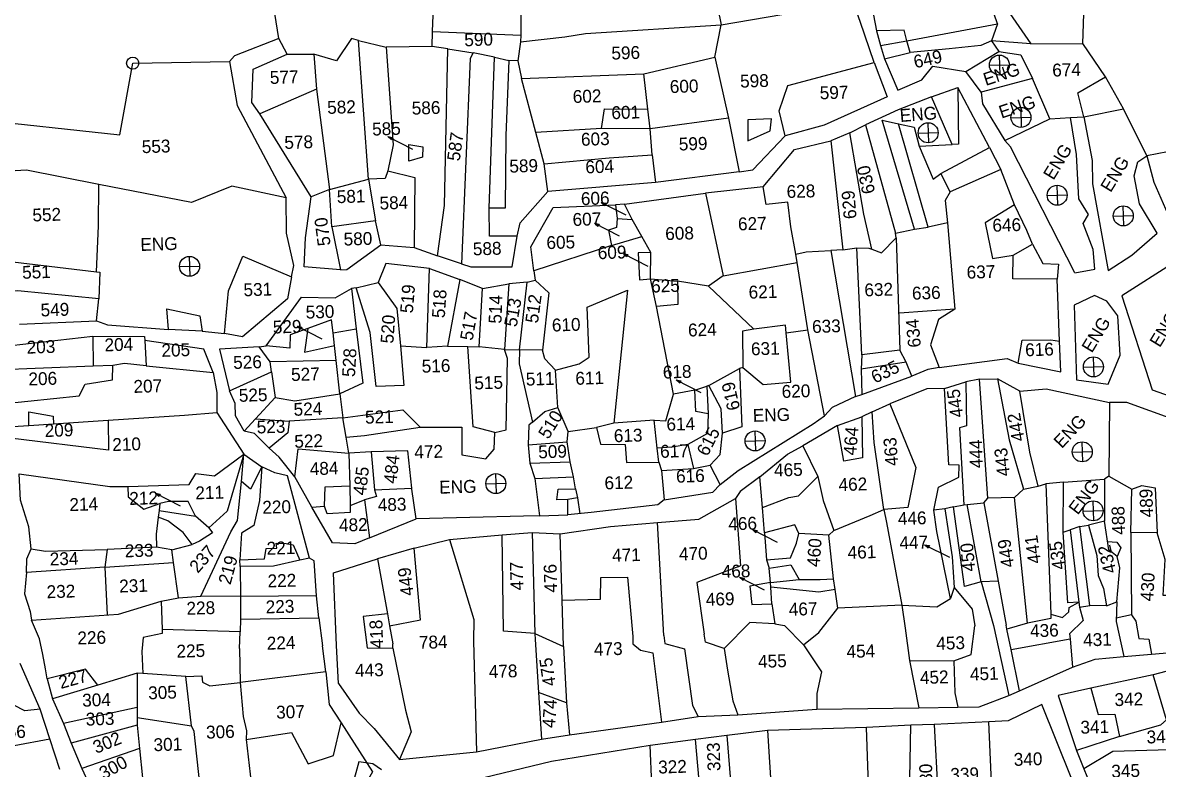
# Model space of a CAD drawing. Header units: metres. Extents: x 277515 to 230369286191, y 2056844 to 115415464409.
# Drawn here: x 278989 to 279772, y 2059133 to 2059648 of the extents above; entities that cross this region are included whole.
import ezdxf
from ezdxf.enums import TextEntityAlignment as Align

# ---------------------------------------------------------------- set-up
doc = ezdxf.new("R2010")
doc.units = ezdxf.units.M
doc.header["$MEASUREMENT"] = 0
for name, color, linetype in [('OFF', 1, 'Continuous'), ('OTHERS', 1, 'Continuous'), ('POLY_PARCEL', 6, 'Continuous'), ('POLY_ROAD', 30, 'Continuous'), ('SYM_ARROW', 1, 'Continuous'), ('SYM_STONE', 1, 'Continuous'), ('TEXT_MAPIN', 7, 'Continuous'), ('TEXT_PARCEL', 7, 'Continuous')]:
    doc.layers.add(name, color=color, linetype=linetype)
doc.styles.add('TEXT_MAP', font='', dxfattribs={"height": 1.8})
doc.styles.get('TEXT_MAP').set_extended_font_data('Kruti Dev 050')

# ---------------------------------------------------------------- blocks, each defined once
blk = doc.blocks.new('ee')
at = {"layer": 'POLY_PARCEL'}
blk.add_lwpolyline([(460.28, 673.45), (458.91, 674.64), (456.61, 675.15), (455.08, 671.2), (454.57, 669.67), (442.34, 648.02), (445.52, 645.47)], dxfattribs=at)
blk = doc.blocks.new('STONE')
blk.add_circle((0, 0), 0.851)
blk = doc.blocks.new('ARROWASPECT')
h = blk.add_hatch(color=256)
h.paths.add_polyline_path([(2.85, -2.85), (3.72, -1.98), (0, 0)])
h.paths.add_polyline_path([(0, 0), (1.98, -3.72), (2.85, -2.85)])
for points in [[(0, 0), (17.15, -17.15)], [(0, 0), (1.98, -3.72)], [(0, 0), (3.72, -1.98)], [(3.72, -1.98), (1.98, -3.72)]]:
    blk.add_lwpolyline(points)
blk = doc.blocks.new('DETAIL')
for points in [[(-1.4, 0), (1.4, 0)], [(0, 1.4), (0, -1.4)]]:
    blk.add_lwpolyline(points)
blk.add_circle((0, 0), 1.4)
blk = doc.blocks.new('KSUB')
at = {"layer": 'OFF'}
for points in [[(279466.14, 2059624.21), (279470.62, 2059646.57)], [(279684.1, 2059633.39), (279656.93, 2059635.52), (279661.93, 2059628.14)], [(279200.65, 2059533), (279188.1, 2059527.86)], [(279631.63, 2059450.41), (279593.61, 2059447.65)], [(279214.04, 2059351.29), (279214.73, 2059328.69)], [(279340.46, 2059296.7), (279359.55, 2059295.7)], [(279045.84, 2059272.65), (279047.49, 2059239.85)]]:
    blk.add_lwpolyline(points, dxfattribs=at)
at = {"layer": 'POLY_PARCEL'}
for points in [[(279459.87, 2059699.41), (279470.62, 2059646.57)], [(279719.82, 2059633.52), (279721.19, 2059675), (279703.12, 2059696.46)], [(279659.91, 2059683.78), (279669.47, 2059654.16), (279684.1, 2059633.39), (279719.82, 2059633.52)], [(279165.7, 2059637.09), (279161.49, 2059664.51)], [(279271.58, 2059641.92), (279272.26, 2059658.6)], [(279470.62, 2059646.57), (279523.17, 2059655.32), (279561.46, 2059662.84)], [(279660.95, 2059647.15), (279656.77, 2059659.77)], [(279332.61, 2059656.82), (279332.44, 2059639.37)], [(279271.5, 2059631.6), (279271.58, 2059641.92)], [(279271.58, 2059641.92), (279332.44, 2059639.37)], [(279332.39, 2059634.8), (279362.87, 2059638.11), (279377.09, 2059640.53), (279470.62, 2059646.57)], [(279598.67, 2059635.51), (279596.75, 2059642.81), (279577.68, 2059642.32)], [(279598.67, 2059635.51), (279660.95, 2059647.15)], [(279660.95, 2059647.15), (279656.93, 2059635.52), (279649.49, 2059632.12), (279627.72, 2059629.87), (279600.79, 2059627.45)], [(279220.55, 2059635.59), (279215.74, 2059637.03), (279205.49, 2059621.64), (279189.86, 2059626.32)], [(279220.55, 2059635.59), (279239.75, 2059631.02)], [(279227.44, 2059540.17), (279220.55, 2059635.59)], [(279332.39, 2059634.8), (279330.56, 2059621.59)], [(279332.44, 2059639.37), (279332.39, 2059634.8)], [(279580.51, 2059632.12), (279598.67, 2059635.51)], [(279600.79, 2059627.45), (279598.67, 2059635.51)], [(279735.53, 2059610.55), (279719.82, 2059633.52)], [(279171.59, 2059626.16), (279189.86, 2059626.32)], [(279189.86, 2059626.32), (279191.79, 2059602.17)], [(279271.5, 2059631.6), (279239.75, 2059631.02)], [(279239.75, 2059631.02), (279244.59, 2059563.71), (279240.77, 2059545.74)], [(279282.27, 2059629.94), (279271.5, 2059631.6)], [(279275.12, 2059487.27), (279280.02, 2059521.94), (279282.27, 2059629.94)], [(279282.27, 2059629.94), (279299.78, 2059627.14)], [(279299.78, 2059627.14), (279297.56, 2059623.23)], [(279314.47, 2059624.18), (279299.78, 2059627.14)], [(279583.06, 2059622.94), (279600.79, 2059627.45)], [(279639.31, 2059614.35), (279661.93, 2059628.14), (279677.09, 2059625.82), (279685.13, 2059609.4)], [(278954.23, 2059581.73), (279056.23, 2059570.57), (279065.04, 2059620.04), (279131.72, 2059621.29)], [(279297.56, 2059623.23), (279291.57, 2059481.82)], [(279310.64, 2059520.11), (279314.47, 2059624.18)], [(279314.47, 2059624.18), (279324.2, 2059621.82)], [(279324.2, 2059621.82), (279322.12, 2059570.21)], [(279330.56, 2059621.59), (279324.2, 2059621.82)], [(279330.56, 2059621.59), (279332.92, 2059609.49)], [(279417.25, 2059612.79), (279466.14, 2059624.21), (279475.77, 2059582.05)], [(279514.8, 2059569.85), (279510.69, 2059587.18), (279516.46, 2059604.74), (279575.94, 2059620.45)], [(279332.92, 2059609.49), (279417.25, 2059612.79)], [(279420.03, 2059588.44), (279417.25, 2059612.79)], [(279720.49, 2059583.1), (279716.41, 2059599.65), (279735.53, 2059610.55)], [(279747.87, 2059588.64), (279735.53, 2059610.55)], [(279191.79, 2059602.17), (279152.6, 2059585.1)], [(279191.79, 2059602.17), (279200.65, 2059533)], [(279342.78, 2059572.25), (279332.92, 2059609.49)], [(279615.66, 2059596.87), (279633.72, 2059603.38)], [(279633.72, 2059603.38), (279634.13, 2059564.11), (279629.77, 2059563.97)], [(279685.13, 2059609.4), (279649.68, 2059599.98)], [(279697.1, 2059581.59), (279685.13, 2059609.4)], [(279629.77, 2059563.97), (279615.66, 2059596.87)], [(279388.23, 2059575), (279390.2, 2059588.55), (279420.03, 2059588.44)], [(279421.59, 2059574.83), (279420.03, 2059588.44)], [(279720.49, 2059583.1), (279747.87, 2059588.64)], [(279763.95, 2059556.19), (279747.87, 2059588.64)], [(279475.77, 2059582.05), (279421.59, 2059574.83)], [(279475.77, 2059582.05), (279483, 2059545.07)], [(279504.31, 2059573.42), (279505.25, 2059581.78), (279488.99, 2059580.88), (279489.03, 2059566.6), (279504.31, 2059573.42)], [(279603.76, 2059505.64), (279581.6, 2059580.75), (279592.88, 2059578.25)], [(279666.19, 2059566.76), (279697.1, 2059581.59)], [(279697.1, 2059581.59), (279711.4, 2059582.52)], [(279388.23, 2059575), (279342.78, 2059572.25)], [(279348.63, 2059550.63), (279342.78, 2059572.25)], [(279421.59, 2059574.83), (279388.23, 2059575)], [(279423.1, 2059556.88), (279421.59, 2059574.83)], [(279574.46, 2059491.86), (279568.87, 2059515.95), (279559.21, 2059572)], [(279570.18, 2059577.62), (279590.74, 2059502.86)], [(279613.24, 2059507.12), (279592.88, 2059578.25)], [(279592.88, 2059578.25), (279603.59, 2059575.87), (279607.17, 2059562.88)], [(279255.3, 2059564.04), (279264.88, 2059562.35), (279264.7, 2059555.2), (279255.25, 2059552.53), (279255.3, 2059564.04)], [(279322.12, 2059570.21), (279321.77, 2059520.04), (279310.64, 2059520.11)], [(279546.27, 2059566.45), (279554.53, 2059491.3)], [(279607.17, 2059562.88), (279629.77, 2059563.97)], [(279348.63, 2059550.63), (279393.38, 2059554.78), (279423.1, 2059556.88)], [(279423.1, 2059556.88), (279425.27, 2059537.89)], [(279607.17, 2059562.88), (279616.6, 2059540.16), (279622.04, 2059543.9)], [(279622.04, 2059543.9), (279655.64, 2059561.99)], [(279882.37, 2059468.21), (279866.7, 2059496.78), (279851.63, 2059509.02), (279828.86, 2059526.58), (279785.26, 2059560.42), (279763.95, 2059556.19)], [(279351.2, 2059531.66), (279348.63, 2059550.63)], [(279041.79, 2059536.39), (278991.85, 2059546.37), (278964.1, 2059544.73)], [(279200.65, 2059533), (279227.44, 2059540.17)], [(279240.77, 2059545.74), (279238.94, 2059540.52), (279227.44, 2059540.17)], [(279227.44, 2059540.17), (279232.29, 2059511.35)], [(279240.77, 2059545.74), (279259.57, 2059541.15), (279259.06, 2059493.12)], [(279628.38, 2059531.39), (279622.04, 2059543.9)], [(279663.25, 2059546.74), (279628.38, 2059531.39)], [(279040.08, 2059476.21), (279041.36, 2059508.05), (279041.79, 2059536.39)], [(279170.87, 2059527.24), (279133.3, 2059535.21), (279105.45, 2059524.04), (279041.79, 2059536.39)], [(279202.24, 2059507.26), (279200.65, 2059533)], [(279522.06, 2059488.33), (279518.7, 2059507.27), (279516.59, 2059524.27), (279501.55, 2059522.62), (279499.59, 2059534.86)], [(279459.82, 2059530.48), (279472.08, 2059473.58)], [(279628.38, 2059531.39), (279624.99, 2059525.34), (279626.66, 2059509.91)], [(279330.08, 2059500.79), (279311.04, 2059500.9), (279310.64, 2059520.11)], [(279397.83, 2059522.4), (279398.89, 2059513.04)], [(279409.15, 2059512.26), (279404.06, 2059522.82)], [(279672.74, 2059522.43), (279652.47, 2059509.91), (279657.59, 2059485.46), (279671.96, 2059487.68)], [(279232.29, 2059511.35), (279202.24, 2059507.26)], [(279235.98, 2059494.8), (279232.29, 2059511.35)], [(279398.89, 2059513.04), (279398.49, 2059506.85), (279393.03, 2059504.84), (279395, 2059494.36)], [(279398.89, 2059513.04), (279409.15, 2059512.26)], [(279415.86, 2059500.56), (279409.15, 2059512.26)], [(279626.66, 2059509.91), (279613.24, 2059507.12)], [(279626.66, 2059509.91), (279631.63, 2059450.41), (279620.33, 2059443.32), (279614.8, 2059426.04), (279620.94, 2059410.4)], [(279202.24, 2059507.26), (279208.31, 2059477.68)], [(279395, 2059494.36), (279415.86, 2059500.56)], [(279422.15, 2059489.64), (279415.86, 2059500.56)], [(279590.74, 2059502.86), (279603.76, 2059505.64)], [(279591.21, 2059499.57), (279590.74, 2059502.86)], [(279603.76, 2059505.64), (279613.24, 2059507.12)], [(279395, 2059494.36), (279341.53, 2059476.86)], [(279554.53, 2059491.3), (279564.02, 2059492.79)], [(279567.47, 2059419.08), (279564.02, 2059492.79)], [(279564.02, 2059492.79), (279572.36, 2059492.64), (279574.46, 2059491.86)], [(279574.46, 2059491.86), (279581.2, 2059489.34), (279591.21, 2059499.57)], [(279591.21, 2059499.57), (279593.7, 2059422.29)], [(279671.96, 2059487.68), (279685.23, 2059495.23)], [(278961.03, 2059485.75), (279040.08, 2059476.21)], [(279128.35, 2059433.79), (279131.02, 2059463.23), (279141.02, 2059486.95), (279174.41, 2059472.9)], [(279422.15, 2059489.64), (279413.42, 2059489.37), (279414.39, 2059470.75), (279421.91, 2059471.38)], [(279421.91, 2059471.38), (279422.15, 2059489.64)], [(279522.06, 2059488.33), (279529.15, 2059490.13), (279546.2, 2059491.05)], [(279522.96, 2059482.68), (279522.06, 2059488.33)], [(279554.53, 2059491.3), (279546.2, 2059491.05)], [(279546.2, 2059491.05), (279563.18, 2059390.38)], [(279702.25, 2059471.15), (279671.66, 2059471.4), (279671.96, 2059487.68)], [(279267.69, 2059424.2), (279269.6, 2059478.62)], [(279472.08, 2059473.58), (279522.96, 2059482.68)], [(279530.41, 2059436.2), (279522.96, 2059482.68)], [(279040.08, 2059476.21), (279042.34, 2059475.93), (279041.71, 2059457.66)], [(279290.49, 2059470.93), (279281.96, 2059425.03)], [(279331.68, 2059422.59), (279337, 2059469.18)], [(279342.52, 2059470.54), (279351.92, 2059461.7), (279347.57, 2059422.28)], [(279421.91, 2059471.38), (279440.61, 2059469.7)], [(279426.07, 2059452.46), (279421.91, 2059471.38)], [(279440.61, 2059469.7), (279440.72, 2059453.7), (279426.07, 2059452.46)], [(279461.77, 2059466.39), (279440.61, 2059469.7)], [(279472.08, 2059473.58), (279461.77, 2059466.39)], [(279041.71, 2059457.66), (278985.95, 2059463.1), (278966.86, 2059462.27)], [(279218.95, 2059465.14), (279215.78, 2059464.65)], [(279215.78, 2059464.65), (279219.16, 2059436.95)], [(279249.55, 2059425.21), (279251.98, 2059397.9), (279232.94, 2059397.32), (279228.62, 2059434.49), (279218.95, 2059465.14)], [(279234.32, 2059468.79), (279247.18, 2059450.93), (279249.55, 2059425.21)], [(279303.82, 2059424.51), (279306.16, 2059464.66)], [(279324.33, 2059468), (279321.35, 2059422.67)], [(279356.51, 2059408.47), (279372.65, 2059412.93), (279379.66, 2059417.51), (279378.21, 2059451.99), (279406.05, 2059463.55), (279396.54, 2059371.99)], [(279461.77, 2059466.39), (279493.18, 2059436.84)], [(279040.19, 2059442.54), (279041.71, 2059457.66)], [(279089.74, 2059436.57), (279088.51, 2059450.82), (279111.3, 2059445.96), (279112.82, 2059435.3)], [(279437.77, 2059391.89), (279426.07, 2059452.46)], [(279203.22, 2059434.11), (279202.14, 2059443.2), (279185.63, 2059437.21)], [(279515.41, 2059434.29), (279514.94, 2059439.49), (279493.18, 2059436.84)], [(279037.47, 2059431.8), (279037.72, 2059411.17)], [(279185.63, 2059437.21), (279173.47, 2059432.8), (279173.36, 2059423.67), (279157.03, 2059425.16)], [(279185.63, 2059437.21), (279183.37, 2059420.8), (279204.13, 2059425.49)], [(279203.22, 2059434.11), (279219.16, 2059436.95)], [(279204.13, 2059425.49), (279203.22, 2059434.11)], [(279219.16, 2059436.95), (279223.74, 2059399.42), (279207.68, 2059392.18)], [(279493.18, 2059436.84), (279485.28, 2059435.41), (279485.65, 2059410.42)], [(279485.65, 2059410.42), (279499.51, 2059398.54), (279518.52, 2059400.31), (279515.41, 2059434.29)], [(279515.41, 2059434.29), (279530.41, 2059436.2)], [(279541.75, 2059377.03), (279530.41, 2059436.2)], [(279073.36, 2059428.85), (279074.23, 2059411.5)], [(279152.28, 2059424.61), (279157.03, 2059425.16)], [(279159.75, 2059414.13), (279152.28, 2059424.61)], [(279205.23, 2059415.23), (279204.13, 2059425.49)], [(279249.55, 2059425.21), (279267.69, 2059424.2)], [(279281.96, 2059425.03), (279267.69, 2059424.2)], [(279281.96, 2059425.03), (279296.1, 2059424.7)], [(279296.1, 2059424.7), (279303.82, 2059424.51)], [(279314.54, 2059365.52), (279299.73, 2059369.43), (279296.1, 2059424.7)], [(279321.35, 2059422.67), (279303.82, 2059424.51)], [(279314.54, 2059365.52), (279322.42, 2059367.34), (279323.3, 2059416.58), (279321.35, 2059422.67)], [(279321.35, 2059422.67), (279331.68, 2059422.59)], [(279331.68, 2059422.59), (279331.36, 2059412.85), (279340.53, 2059372.66)], [(279347.57, 2059422.28), (279331.68, 2059422.59)], [(279356.51, 2059408.47), (279349.12, 2059416.18), (279347.57, 2059422.28)], [(279593.7, 2059422.29), (279567.47, 2059419.08)], [(279598.2, 2059414.07), (279593.7, 2059422.29)], [(279675.26, 2059413.26), (279677.95, 2059429.21), (279697.8, 2059429.42), (279703.82, 2059428.42)], [(279205.23, 2059415.23), (279159.75, 2059414.13)], [(279207.68, 2059392.18), (279205.23, 2059415.23)], [(279567.47, 2059419.08), (279566.98, 2059409.15)], [(279037.72, 2059411.17), (278969.17, 2059408.41)], [(278975.04, 2059385.18), (279028.08, 2059390.77), (279032.21, 2059398.83), (279051.18, 2059401.8), (279051.27, 2059411.72)], [(279051.27, 2059411.72), (279037.72, 2059411.17)], [(279074.23, 2059411.5), (279059.49, 2059413.03), (279051.27, 2059411.72)], [(279074.23, 2059411.5), (279120.43, 2059406.96)], [(279131.77, 2059394.22), (279160.75, 2059407.41)], [(279160.75, 2059407.41), (279159.75, 2059414.13)], [(279160.75, 2059407.41), (279163.28, 2059389.63)], [(279358.09, 2059382.72), (279356.51, 2059408.47)], [(279462.21, 2059397.8), (279483.29, 2059409.55)], [(279483.29, 2059409.55), (279484.91, 2059369.52), (279471.55, 2059365.15)], [(279485.65, 2059410.42), (279483.29, 2059409.55)], [(279598.2, 2059414.07), (279566.98, 2059409.15)], [(279566.98, 2059409.15), (279567.51, 2059391.7)], [(279602.07, 2059404.27), (279598.2, 2059414.07)], [(279639.17, 2059400.32), (279639.69, 2059370.18), (279634.97, 2059368.84), (279637.79, 2059315.75)], [(279654.33, 2059320.23), (279648.64, 2059402.19)], [(279661.09, 2059402.57), (279669.13, 2059360.36), (279678.9, 2059326.53)], [(279163.28, 2059389.63), (279176.85, 2059387.27), (279207.68, 2059392.18)], [(279207.68, 2059392.18), (279209.77, 2059375.58)], [(279424.41, 2059374.02), (279432.37, 2059373.47), (279437.77, 2059391.89)], [(279452.37, 2059394.72), (279437.77, 2059391.89)], [(279452.37, 2059394.72), (279460.63, 2059397.35)], [(279461.61, 2059378.33), (279453.22, 2059380.06), (279452.37, 2059394.72)], [(279462.21, 2059397.8), (279460.63, 2059397.35)], [(279460.63, 2059397.35), (279461.61, 2059378.33)], [(279471.55, 2059365.15), (279470.64, 2059381.78), (279462.21, 2059397.8)], [(279617.25, 2059311.95), (279620.34, 2059327.92), (279634.43, 2059334.7), (279634.57, 2059343.04), (279627.41, 2059343.21), (279624.61, 2059395.9)], [(279689.17, 2059328.44), (279683.28, 2059352.06), (279676.44, 2059393.92)], [(279163.28, 2059389.63), (279149.68, 2059374.92)], [(279586.81, 2059385.22), (279604.84, 2059341.33), (279599.33, 2059313.78), (279582.69, 2059312.48)], [(279738.23, 2059386.29), (279737.8, 2059335.48)], [(278993.45, 2059370.4), (278993.47, 2059379.79), (279010.25, 2059376.73), (279010.38, 2059371.52)], [(279048.04, 2059374.02), (279100.76, 2059377.52), (279122.94, 2059379.39)], [(279209.77, 2059375.58), (279172.91, 2059373.26)], [(279209.77, 2059375.58), (279251.32, 2059381.04), (279263.2, 2059369.1)], [(279212.11, 2059362.34), (279209.77, 2059375.58)], [(279340.53, 2059372.66), (279349.04, 2059380.06), (279358.09, 2059382.72)], [(279365.09, 2059366.25), (279358.09, 2059382.72)], [(279461.61, 2059378.33), (279461.23, 2059364.83), (279447.56, 2059357.27)], [(279567.63, 2059376.3), (279568.09, 2059348.14), (279555.06, 2059345.76), (279550.74, 2059370.23)], [(279582.69, 2059312.48), (279576.11, 2059358.71), (279574.67, 2059379.69)], [(278978.7, 2059369.42), (278993.45, 2059370.4)], [(279048.04, 2059374.02), (279048.29, 2059353.3), (278980.65, 2059361.54)], [(278993.45, 2059370.4), (279010.38, 2059371.52)], [(279010.38, 2059371.52), (279048.04, 2059374.02)], [(279149.68, 2059374.92), (279141.75, 2059366.36)], [(279149.68, 2059374.92), (279172.91, 2059373.26)], [(279172.91, 2059373.26), (279171.97, 2059365.3), (279159.2, 2059354.81)], [(279212.11, 2059362.34), (279224.78, 2059363.52), (279263.2, 2059369.1)], [(279263.2, 2059369.1), (279291.79, 2059369.18), (279291.98, 2059350.14), (279308.34, 2059347.47), (279314.1, 2059353.99), (279314.54, 2059365.52)], [(279340.53, 2059372.66), (279337.95, 2059370.58), (279337.57, 2059357.08)], [(279365.09, 2059366.25), (279384.72, 2059368.85)], [(279396.54, 2059371.99), (279384.72, 2059368.85)], [(279384.72, 2059368.85), (279387.46, 2059357.43), (279404.54, 2059357.16), (279405.31, 2059344.88), (279427.68, 2059345.15)], [(279424.41, 2059374.02), (279396.54, 2059371.99)], [(279426.6, 2059354.68), (279424.41, 2059374.02)], [(279176.81, 2059335.07), (279179, 2059354.18), (279214.04, 2059351.29), (279212.11, 2059362.34)], [(279364.51, 2059359.09), (279365.09, 2059366.25)], [(279463.09, 2059343.06), (279470.01, 2059350.42), (279471.55, 2059365.15)], [(279229.31, 2059352.17), (279214.04, 2059351.29)], [(279257.42, 2059327.14), (279254.7, 2059352.95), (279229.31, 2059352.17), (279231.7, 2059326.06)], [(279337.57, 2059357.08), (279364.51, 2059359.09)], [(279337.57, 2059357.08), (279338.75, 2059344.41)], [(279366.52, 2059345.26), (279364.51, 2059359.09)], [(279447.56, 2059357.27), (279436.9, 2059355.36), (279426.6, 2059354.68)], [(279427.68, 2059345.15), (279426.6, 2059354.68)], [(279447.56, 2059357.27), (279451.64, 2059340.73)], [(279526.94, 2059356.41), (279537.12, 2059335.29)], [(279061.61, 2059328.29), (279104.06, 2059329.59), (279108.59, 2059337.26), (279121.5, 2059335.7), (279141.7, 2059350.6)], [(279141.7, 2059350.6), (279130.19, 2059311.36), (279117.44, 2059299.86)], [(279140.04, 2059331.83), (279141.7, 2059350.6)], [(279141.7, 2059350.6), (279154.03, 2059341.79)], [(279338.75, 2059344.41), (279366.52, 2059345.26)], [(279338.75, 2059344.41), (279342.25, 2059333.81)], [(279368.82, 2059335.02), (279366.52, 2059345.26)], [(279427.68, 2059345.15), (279429.45, 2059339.25)], [(278986.68, 2059337.1), (279049.3, 2059328.31), (279061.61, 2059328.29)], [(279154.03, 2059341.79), (279152.35, 2059318.72), (279148.51, 2059301.54), (279139.94, 2059296.12), (279138.91, 2059277.83)], [(279154.03, 2059341.79), (279146.16, 2059326.47), (279140.04, 2059331.83)], [(279429.45, 2059339.25), (279451.64, 2059340.73)], [(279429.45, 2059339.25), (279431.26, 2059319.07)], [(279451.64, 2059340.73), (279463.09, 2059343.06)], [(279469.85, 2059329.78), (279463.09, 2059343.06)], [(279061.61, 2059328.29), (279061.82, 2059321.15), (279072.8, 2059312.76), (279083.8, 2059316.67)], [(279111.88, 2059252.8), (279132.76, 2059297.09), (279137.29, 2059304.77), (279140.04, 2059331.83)], [(279197.29, 2059314.66), (279197.67, 2059328.17), (279214.73, 2059328.69), (279214.85, 2059315.23)], [(279342.25, 2059333.81), (279368.82, 2059335.02)], [(279342.25, 2059333.81), (279345.42, 2059308.11)], [(279370.27, 2059326.73), (279368.82, 2059335.02)], [(279499.02, 2059313.88), (279497.29, 2059334.86)], [(279499.02, 2059313.88), (279517.18, 2059320.79), (279523.9, 2059321.79), (279537.12, 2059335.29)], [(279537.12, 2059335.29), (279540.8, 2059318.74), (279548.19, 2059297.93)], [(279678.9, 2059326.53), (279689.17, 2059328.44)], [(279689.17, 2059328.44), (279694.28, 2059330.18)], [(279706.55, 2059331.35), (279694.28, 2059330.18)], [(279694.28, 2059330.18), (279697.8, 2059240.36)], [(279706.42, 2059296.82), (279706.55, 2059331.35)], [(279706.55, 2059331.35), (279734.68, 2059333.4)], [(279737.8, 2059335.48), (279734.68, 2059333.4)], [(279734.68, 2059333.4), (279734.78, 2059304.44)], [(279737.8, 2059335.48), (279753.56, 2059326.44)], [(279753.56, 2059326.44), (279760.63, 2059329.04), (279769.81, 2059327.33), (279771.16, 2059296.42)], [(279231.7, 2059326.06), (279233.03, 2059321.34), (279224.76, 2059319.1)], [(279231.7, 2059326.06), (279257.42, 2059327.14)], [(279260.51, 2059305.91), (279257.5, 2059326.45), (279257.42, 2059327.14)], [(279364.93, 2059319.42), (279357.39, 2059319.19), (279358.37, 2059326.36), (279370.27, 2059326.73)], [(279370.27, 2059326.73), (279371.65, 2059320.42), (279364.93, 2059319.42)], [(279371.65, 2059320.42), (279373.14, 2059309.57)], [(279672.72, 2059320.79), (279654.33, 2059320.23)], [(279672.72, 2059320.79), (279678.9, 2059326.53)], [(279681.73, 2059234.16), (279672.72, 2059320.79)], [(279752.88, 2059296.66), (279753.56, 2059326.44)], [(279083.8, 2059316.67), (279083.21, 2059311.72)], [(279108.3, 2059307.89), (279103.22, 2059318.05), (279089.72, 2059318.04), (279083.8, 2059316.67)], [(279188.57, 2059314), (279197.29, 2059314.66)], [(279214.85, 2059315.23), (279214.89, 2059310.44), (279199.03, 2059309.56), (279197.29, 2059314.66)], [(279214.85, 2059315.23), (279224.76, 2059319.1)], [(279224.76, 2059319.1), (279228.34, 2059293.02)], [(279364.86, 2059308.71), (279364.93, 2059319.42)], [(279480.57, 2059320.03), (279483.97, 2059273.71), (279453.75, 2059262.07), (279458.81, 2059226.48)], [(279500.45, 2059296.47), (279499.02, 2059313.88)], [(279624.77, 2059312.97), (279617.25, 2059311.95)], [(279630.68, 2059314.35), (279624.77, 2059312.97)], [(279624.77, 2059312.97), (279629.75, 2059279.79), (279631.19, 2059258.81), (279643.57, 2059243.71), (279645.51, 2059232.19)], [(279630.68, 2059314.35), (279637.79, 2059315.75)], [(279649.74, 2059262.55), (279638.32, 2059259.42), (279630.68, 2059314.35)], [(279637.79, 2059315.75), (279640.09, 2059315.96)], [(279640.09, 2059315.96), (279651.65, 2059316.97)], [(279649.74, 2059262.55), (279640.09, 2059315.96)], [(279651.65, 2059316.97), (279654.33, 2059320.23)], [(279651.65, 2059316.97), (279661.42, 2059263.17)], [(279082.68, 2059307.26), (279081.27, 2059295.56), (279081.55, 2059286.44)], [(279083.21, 2059311.72), (279082.68, 2059307.26)], [(279106.11, 2059288.38), (279099.91, 2059296.52), (279089.34, 2059304.53), (279082.68, 2059307.26)], [(279083.21, 2059311.72), (279108.3, 2059307.89)], [(279117.44, 2059299.86), (279108.3, 2059307.89)], [(279548.19, 2059297.93), (279573.29, 2059308.22), (279582.69, 2059312.48)], [(279582.69, 2059312.48), (279584.55, 2059303.41), (279595.03, 2059246.59)], [(279595.03, 2059246.59), (279619.29, 2059245.35), (279628.64, 2059251.19), (279619.29, 2059297.33), (279617.25, 2059311.95)], [(279117.44, 2059299.86), (279119.93, 2059296.36), (279110.97, 2059290.53), (279106.11, 2059288.38)], [(279431.04, 2059225.63), (279426.67, 2059303.41)], [(279524.02, 2059296), (279521.33, 2059301.87), (279500.45, 2059296.47)], [(279544.71, 2059294.65), (279548.19, 2059297.93)], [(279706.42, 2059296.82), (279711.13, 2059298.55)], [(279717.81, 2059300.74), (279711.13, 2059298.55)], [(279711.13, 2059298.55), (279717.11, 2059248.7)], [(279717.81, 2059300.74), (279723.74, 2059301.72)], [(279724.65, 2059246.19), (279717.81, 2059300.74)], [(279734.78, 2059304.44), (279723.74, 2059301.72)], [(279723.74, 2059301.72), (279729.54, 2059280.86), (279730.36, 2059267), (279734.21, 2059257.99), (279736.16, 2059246.15)], [(279743.23, 2059248.74), (279745.29, 2059272.22), (279743.46, 2059280.1), (279737.76, 2059284.69), (279734.78, 2059304.44)], [(279138.91, 2059277.83), (279155.97, 2059278.36), (279156.94, 2059285.53), (279164.48, 2059285.76), (279163.97, 2059289.31), (279170.73, 2059289.12), (279175.53, 2059288.08), (279180.22, 2059277.51)], [(279283.43, 2059291.78), (279300.2, 2059236.74), (279299.87, 2059221.61)], [(279342.22, 2059226.91), (279320.7, 2059228.64), (279319.73, 2059294.91)], [(279340.46, 2059296.7), (279340.46, 2059296.7), (279342.22, 2059226.91)], [(279360.95, 2059250.04), (279359.55, 2059295.7), (279359.55, 2059295.7)], [(279500.45, 2059296.47), (279501.82, 2059277.86)], [(279501.82, 2059277.86), (279518.46, 2059279.16), (279522.52, 2059289.21), (279524.02, 2059296)], [(279544.71, 2059294.65), (279524.02, 2059296)], [(279548.02, 2059264.59), (279544.71, 2059294.65)], [(279717.11, 2059248.7), (279709.5, 2059248.11), (279706.42, 2059296.82)], [(279736.91, 2059290.3), (279743.3, 2059289.84), (279746.13, 2059286.05), (279743.46, 2059280.1)], [(279752.88, 2059296.66), (279753.43, 2059239.93), (279756.34, 2059235.59)], [(279771.16, 2059296.42), (279752.88, 2059296.66)], [(279784.11, 2059236.44), (279783.6, 2059253.15), (279775.26, 2059253.3), (279776.49, 2059277.94), (279771.16, 2059296.42)], [(278995.01, 2059285.38), (279004.99, 2059283.7), (279047.44, 2059285)], [(279047.44, 2059285), (279045.84, 2059272.65)], [(279081.55, 2059286.44), (279047.44, 2059285)], [(279091.93, 2059284.77), (279081.55, 2059286.44)], [(279091.93, 2059284.77), (279106.11, 2059288.38)], [(279093.16, 2059275.87), (279091.93, 2059284.77)], [(279242.09, 2059232.32), (279263.28, 2059236.4), (279258.99, 2059285.87)], [(279045.84, 2059272.65), (279093.16, 2059275.87)], [(279096.52, 2059251.58), (279093.16, 2059275.87)], [(279139.06, 2059273.08), (279138.91, 2059277.83)], [(279180.22, 2059277.51), (279162.08, 2059273.38), (279139.06, 2059273.08)], [(279186.93, 2059278.91), (279180.22, 2059277.51)], [(279233.8, 2059278.36), (279240.63, 2059240.45)], [(279501.82, 2059277.86), (279503.59, 2059271.96)], [(279503.59, 2059271.96), (279518.6, 2059274.4), (279524.47, 2059264.27)], [(279045.84, 2059272.65), (278991.94, 2059269.01)], [(279139.06, 2059273.08), (279139.29, 2059252.45)], [(279360.95, 2059250.04), (279387.5, 2059250.69), (279387.72, 2059265.57), (279405.98, 2059265.74), (279409.61, 2059224.97)], [(279504.68, 2059262.07), (279503.59, 2059271.96)], [(279504.68, 2059262.07), (279490.46, 2059259.65), (279491.64, 2059246.99), (279505.53, 2059247.42)], [(279504.68, 2059262.07), (279524.47, 2059264.27)], [(279504.78, 2059258.9), (279504.68, 2059262.07)], [(279505.53, 2059247.42), (279504.78, 2059258.9)], [(279549.11, 2059257.25), (279537.84, 2059255.55), (279504.78, 2059258.9)], [(279524.47, 2059264.27), (279538.77, 2059264.31), (279548.02, 2059264.59)], [(279549.11, 2059257.25), (279548.02, 2059264.59)], [(279631.19, 2059258.81), (279628.64, 2059251.19)], [(279661.42, 2059263.17), (279649.74, 2059262.55)], [(279649.74, 2059262.55), (279658.2, 2059232.58)], [(279661.42, 2059263.17), (279666.93, 2059232.85)], [(279084.68, 2059249.23), (279096.52, 2059251.58)], [(279096.52, 2059251.58), (279111.88, 2059252.8)], [(279139.29, 2059252.45), (279111.88, 2059252.8)], [(279139.29, 2059252.45), (279139.23, 2059236.99)], [(279191.7, 2059252.86), (279139.29, 2059252.45)], [(279361.93, 2059218), (279360.95, 2059250.04)], [(279551.02, 2059244.45), (279549.11, 2059257.25)], [(278995.33, 2059236.18), (279055.16, 2059240.39), (279084.68, 2059249.23)], [(279084.68, 2059249.23), (279085.27, 2059229.73)], [(279505.53, 2059247.42), (279507.54, 2059233.59)], [(279527.44, 2059219.12), (279537.9, 2059227.77), (279551.02, 2059244.45)], [(279595.03, 2059246.59), (279551.02, 2059244.45)], [(279595.03, 2059246.59), (279597.5, 2059230.72)], [(279697.8, 2059240.36), (279705.77, 2059237.93), (279710.18, 2059241.99), (279710.51, 2059244.89), (279717.11, 2059248.7)], [(279717.53, 2059245.18), (279720.07, 2059235.89), (279710.65, 2059226.73), (279711.18, 2059223.4)], [(279717.11, 2059248.7), (279717.53, 2059245.18)], [(279717.53, 2059245.18), (279724.65, 2059246.19)], [(279736.16, 2059246.15), (279724.65, 2059246.19)], [(279736.16, 2059246.15), (279743.23, 2059248.74)], [(279743.23, 2059248.74), (279742.85, 2059235.17)], [(279139.23, 2059236.99), (279139.19, 2059228.2)], [(279139.23, 2059236.99), (279193.35, 2059237.83)], [(279240.63, 2059240.45), (279223.9, 2059238.77), (279226.55, 2059217.03), (279244.42, 2059216.78)], [(279240.63, 2059240.45), (279242.09, 2059232.32)], [(279507.54, 2059233.59), (279490.43, 2059234.65), (279472.72, 2059216.65)], [(279697.8, 2059240.36), (279697.91, 2059237.44), (279681.73, 2059234.16)], [(279742.85, 2059235.17), (279748.12, 2059211.06)], [(279753.43, 2059239.93), (279742.92, 2059237.6)], [(279756.34, 2059235.59), (279758.36, 2059223.66), (279765.4, 2059223.05), (279767.08, 2059212.78)], [(279085.27, 2059229.73), (279085.36, 2059227.03), (279072.34, 2059224.25), (279071.44, 2059214.62)], [(279139.19, 2059228.2), (279085.27, 2059229.73)], [(279138.75, 2059216.68), (279139.19, 2059228.2)], [(279242.09, 2059232.32), (279244.33, 2059219.91)], [(279342.22, 2059226.91), (279342.32, 2059222.91)], [(279342.22, 2059226.91), (279361.93, 2059218)], [(279472.72, 2059216.65), (279459.88, 2059221.02), (279458.81, 2059226.48)], [(279507.54, 2059233.59), (279514.32, 2059232.61), (279527.44, 2059219.12)], [(279597.5, 2059230.72), (279600.39, 2059208.45)], [(279631.03, 2059208.24), (279642.96, 2059212.49), (279645.51, 2059232.19)], [(279658.2, 2059232.58), (279668.79, 2059184.3)], [(279667.53, 2059229.94), (279666.93, 2059232.85)], [(279681.73, 2059234.16), (279667.53, 2059229.94)], [(279670.37, 2059216.08), (279667.53, 2059229.94)], [(279244.42, 2059216.78), (279244.33, 2059219.91)], [(279299.87, 2059221.61), (279301.89, 2059145.5)], [(279342.32, 2059222.91), (279344.65, 2059186.41)], [(279409.61, 2059224.97), (279409.83, 2059219.78), (279414.92, 2059215.4), (279423.44, 2059213.6), (279429.42, 2059165.98)], [(279431.04, 2059225.63), (279431.71, 2059220.04), (279445.24, 2059216.33), (279450.77, 2059177.3), (279454.84, 2059169.74)], [(279527.44, 2059219.12), (279539.78, 2059200.65), (279536.52, 2059185.7), (279536.57, 2059174.9)], [(279670.37, 2059216.08), (279711.18, 2059223.4)], [(279711.18, 2059223.4), (279712.65, 2059203.82)], [(279071.44, 2059214.62), (279071.91, 2059199.33)], [(279138.75, 2059216.68), (279139.16, 2059193.26)], [(279244.42, 2059216.78), (279252.96, 2059174.11), (279256.92, 2059159.17), (279249, 2059140.23)], [(279361.93, 2059218), (279364.08, 2059179.17)], [(279472.72, 2059216.65), (279475, 2059201.77), (279478.74, 2059180.63), (279481.99, 2059170.9)], [(279676.19, 2059187.6), (279670.37, 2059216.08)], [(279600.39, 2059208.45), (279606.86, 2059175.84)], [(279600.39, 2059208.45), (279631.03, 2059208.24)], [(279631.03, 2059208.24), (279631.71, 2059186.02), (279633.75, 2059176.19)], [(279041.08, 2059191.45), (279032.54, 2059202.45), (279006, 2059195.85)], [(279068.16, 2059199.57), (279041.08, 2059191.45)], [(279068.16, 2059199.57), (279068.09, 2059175.98)], [(279071.91, 2059199.33), (279068.16, 2059199.57)], [(279101.64, 2059197.41), (279071.91, 2059199.33)], [(279101.64, 2059197.41), (279112.77, 2059197.76), (279113.16, 2059193.53), (279118.28, 2059191.03), (279139.16, 2059193.26)], [(279105.6, 2059163.45), (279101.64, 2059197.41)], [(279198.08, 2059200.64), (279139.16, 2059193.26)], [(279777.46, 2059167.6), (279768.36, 2059198.61)], [(279041.08, 2059191.45), (279009.74, 2059182.05)], [(279139.16, 2059193.26), (279141.21, 2059169.74), (279143.36, 2059160), (279143.28, 2059153.9)], [(279725.41, 2059189.26), (279730.54, 2059171.07), (279741.8, 2059171.42), (279745.16, 2059155.92)], [(279344.65, 2059186.41), (279346.71, 2059154.16)], [(279364.08, 2059179.17), (279344.65, 2059186.41)], [(279001.34, 2059174.83), (278990.65, 2059173.82), (278983.06, 2059177.52)], [(279068.09, 2059175.98), (279017.34, 2059164.97)], [(279068.09, 2059175.98), (279068.12, 2059169.07)], [(279364.08, 2059179.17), (279366.04, 2059157.08)], [(279068.08, 2059163.94), (279022.52, 2059151.48)], [(279068.12, 2059169.07), (279068.08, 2059163.94)], [(279068.08, 2059163.94), (279069.75, 2059147.67)], [(279068.12, 2059169.07), (279105.6, 2059163.45)], [(279143.28, 2059153.9), (279174.42, 2059158.83), (279185.96, 2059137.19), (279203.54, 2059143.03), (279208.77, 2059165.51)], [(279617.31, 2059164.39), (279619.82, 2059117.03)], [(279658.22, 2059093.13), (279655.13, 2059166.04)], [(279745.16, 2059155.92), (279773.52, 2059164.01), (279777.46, 2059167.6)], [(279111.33, 2059123.51), (279107.31, 2059159.43), (279105.6, 2059163.45)], [(279474.45, 2059156.75), (279477.51, 2059119.64)], [(279502.47, 2059160.04), (279507, 2059091.09), (279512.03, 2059031.29), (279516.55, 2058997.96)], [(279573.43, 2059083.42), (279570.86, 2059162.13)], [(279599.93, 2059090.19), (279601.32, 2059163.73)], [(278956.52, 2059148.4), (278958.44, 2059145.17), (279007.98, 2059154.31)], [(279143.28, 2059153.9), (279146.58, 2059124.05), (279129.94, 2059121.96), (279127.59, 2059112.08), (279112.26, 2059110.55)], [(279422.71, 2059122.8), (279421.61, 2059149.83)], [(279456.19, 2059117.55), (279452.96, 2059153.94)], [(279745.16, 2059155.92), (279715.58, 2059146.29)], [(279069.75, 2059147.67), (279029.89, 2059133.93)], [(279069.75, 2059147.67), (279071.89, 2059127.62)], [(279818.51, 2059148.06), (279740.56, 2059145.67), (279720.63, 2059133.67)]]:
    blk.add_lwpolyline(points, dxfattribs=at)
at = {"layer": 'POLY_ROAD'}
for points in [[(279575.94, 2059620.45), (279566.34, 2059648.73), (279561.46, 2059662.84)], [(279575.51, 2059653.06), (279577.68, 2059642.32)], [(279577.68, 2059642.32), (279580.51, 2059632.12)], [(279165.7, 2059637.09), (279135.09, 2059625.04), (279131.72, 2059621.29)], [(279171.59, 2059626.16), (279165.7, 2059637.09)], [(279152.6, 2059585.1), (279147.2, 2059592.87), (279148.08, 2059615.91), (279171.59, 2059626.16)], [(279580.51, 2059632.12), (279583.06, 2059622.94)], [(279131.72, 2059621.29), (279137.02, 2059590.9), (279170.87, 2059527.24)], [(279575.94, 2059620.45), (279585, 2059596.92), (279541.52, 2059577.33), (279514.8, 2059569.85)], [(279583.06, 2059622.94), (279592.46, 2059601.41), (279608.91, 2059608.66), (279616.57, 2059618.02), (279639.31, 2059614.35)], [(279649.68, 2059599.98), (279639.31, 2059614.35)], [(279655.64, 2059561.99), (279633.72, 2059603.38)], [(279615.66, 2059596.87), (279592.5, 2059587.83), (279570.18, 2059577.62)], [(279649.68, 2059599.98), (279650.72, 2059592.08), (279666.19, 2059566.76)], [(279208.31, 2059477.68), (279183.23, 2059479.69), (279184.21, 2059499.56), (279188.1, 2059527.86), (279152.6, 2059585.1)], [(279711.4, 2059582.52), (279720.49, 2059583.1)], [(279714.42, 2059475.49), (279728.17, 2059478.1), (279726.97, 2059491.55), (279720.06, 2059509.6), (279723.85, 2059515.66), (279717.16, 2059526.57), (279715.43, 2059557.07), (279711.4, 2059582.52)], [(279720.49, 2059583.1), (279726.32, 2059553.06), (279726.42, 2059536.79), (279737.38, 2059477.21), (279753.74, 2059487.63), (279771.14, 2059502.84), (279759.01, 2059523.11), (279755.24, 2059542.44), (279757.72, 2059552.03), (279763.95, 2059556.19)], [(279559.21, 2059572), (279546.27, 2059566.45)], [(279559.21, 2059572), (279570.18, 2059577.62)], [(279483, 2059545.07), (279492.48, 2059546.55), (279514.8, 2059569.85)], [(279499.59, 2059534.86), (279521.04, 2059560.52), (279546.27, 2059566.45)], [(279714.42, 2059475.49), (279670, 2059562.43), (279666.19, 2059566.76)], [(279655.64, 2059561.99), (279663.25, 2059546.74)], [(279763.95, 2059556.19), (279768.87, 2059538.09), (279779.99, 2059512.24), (279794.95, 2059490.48)], [(279483, 2059545.07), (279425.27, 2059537.89)], [(279672.74, 2059522.43), (279663.25, 2059546.74)], [(279330.08, 2059500.79), (279332.01, 2059510.04), (279351.2, 2059531.66)], [(279425.27, 2059537.89), (279351.2, 2059531.66)], [(279499.59, 2059534.86), (279459.82, 2059530.48)], [(279174.41, 2059472.9), (279176.16, 2059480.49), (279171.1, 2059502.95), (279170.87, 2059527.24)], [(279404.06, 2059522.82), (279459.82, 2059530.48)], [(279341.53, 2059476.86), (279339.43, 2059493.46), (279354.89, 2059520.52), (279397.83, 2059522.4)], [(279404.06, 2059522.82), (279397.83, 2059522.4)], [(279685.23, 2059495.23), (279681.22, 2059504.83), (279672.74, 2059522.43)], [(279291.57, 2059481.82), (279297.99, 2059479.63), (279326.58, 2059479.72), (279330.08, 2059500.79)], [(279208.31, 2059477.68), (279212.67, 2059477.82), (279235.98, 2059494.8)], [(279235.98, 2059494.8), (279259.06, 2059493.12)], [(279259.06, 2059493.12), (279275.12, 2059487.27)], [(279685.23, 2059495.23), (279692.38, 2059481.96), (279703.12, 2059481.49), (279702.25, 2059471.15)], [(279291.57, 2059481.82), (279275.12, 2059487.27)], [(279269.6, 2059478.62), (279239.48, 2059482.04), (279234.32, 2059468.79)], [(279269.6, 2059478.62), (279290.49, 2059470.93)], [(279801.04, 2059383.3), (279798.71, 2059459.42), (279782.9, 2059482.74), (279746.67, 2059459.81), (279767.72, 2059394.98), (279801.04, 2059383.3)], [(279174.41, 2059472.9), (279171.69, 2059457.73), (279140.73, 2059431.39), (279128.35, 2059433.79)], [(279306.16, 2059464.66), (279290.49, 2059470.93)], [(279337, 2059469.18), (279324.33, 2059468)], [(279337, 2059469.18), (279342.52, 2059470.54)], [(279341.53, 2059476.86), (279342.52, 2059470.54)], [(279703.82, 2059428.42), (279702.25, 2059471.15)], [(279157.03, 2059425.16), (279181.41, 2059458.84), (279204.46, 2059458.35), (279215.78, 2059464.65)], [(279218.95, 2059465.14), (279234.32, 2059468.79)], [(279306.16, 2059464.66), (279324.33, 2059468)], [(279743.92, 2059445.84), (279736.47, 2059455.93), (279728, 2059460.03), (279713.91, 2059453.25), (279715.49, 2059401.71), (279737.42, 2059398.81), (279745.54, 2059418.9), (279743.92, 2059445.84)], [(278987.05, 2059440.11), (279040.19, 2059442.54)], [(279040.19, 2059442.54), (279047.56, 2059439.65), (279089.74, 2059436.57)], [(278969.17, 2059408.41), (278965.05, 2059423.63), (279037.47, 2059431.8)], [(279037.47, 2059431.8), (279073.21, 2059431.7), (279073.36, 2059428.85)], [(279112.82, 2059435.3), (279089.74, 2059436.57)], [(279112.82, 2059435.3), (279128.35, 2059433.79)], [(279120.43, 2059406.96), (279113.99, 2059423.03), (279073.36, 2059428.85)], [(279152.28, 2059424.61), (279124.93, 2059422.98), (279131.77, 2059394.22)], [(279704.6, 2059407.33), (279703.82, 2059428.42)], [(279620.94, 2059410.4), (279667.61, 2059416.59), (279675.26, 2059413.26)], [(279120.43, 2059406.96), (279122.92, 2059393.01), (279122.94, 2059379.39)], [(279620.94, 2059410.4), (279613.05, 2059408.97), (279602.07, 2059404.27)], [(279675.26, 2059413.26), (279704.6, 2059407.33)], [(279567.51, 2059391.7), (279602.07, 2059404.27)], [(279624.61, 2059395.9), (279639.17, 2059400.32)], [(279648.64, 2059402.19), (279639.17, 2059400.32)], [(279648.64, 2059402.19), (279661.09, 2059402.57)], [(279676.44, 2059393.92), (279661.09, 2059402.57)], [(279141.75, 2059366.36), (279135.87, 2059376.89), (279135.61, 2059385.61), (279131.77, 2059394.22)], [(279563.18, 2059390.38), (279567.51, 2059391.7)], [(279624.61, 2059395.9), (279612.31, 2059395.53), (279586.81, 2059385.22)], [(279676.44, 2059393.92), (279694.65, 2059395.67), (279738.23, 2059386.29)], [(279563.18, 2059390.38), (279547.13, 2059382.75), (279541.75, 2059377.03)], [(279574.67, 2059379.69), (279586.81, 2059385.22)], [(279837.82, 2059238.08), (279831.98, 2059294.32), (279826.48, 2059305.26), (279825.5, 2059324.28), (279817.65, 2059347.45), (279806.8, 2059364.58), (279795.12, 2059369.77), (279750.14, 2059386.25), (279738.23, 2059386.29)], [(279122.94, 2059379.39), (279141.7, 2059350.6)], [(279469.85, 2059329.78), (279482.26, 2059339.28), (279534.1, 2059371.43), (279541.75, 2059377.03)], [(279550.74, 2059370.23), (279567.63, 2059376.3)], [(279574.67, 2059379.69), (279567.63, 2059376.3)], [(279550.74, 2059370.23), (279526.94, 2059356.41)], [(279159.2, 2059354.81), (279148.97, 2059364.81), (279141.75, 2059366.36)], [(279176.81, 2059335.07), (279166.07, 2059348.63), (279159.2, 2059354.81)], [(279497.29, 2059334.86), (279516.27, 2059350.52), (279526.94, 2059356.41)], [(278995.01, 2059285.38), (278993.36, 2059300.4), (278987.64, 2059318.88), (278986.68, 2059337.1)], [(279186.93, 2059278.91), (279171.69, 2059335.58), (279162.89, 2059337.69), (279154.03, 2059341.79)], [(279188.57, 2059314), (279176.81, 2059335.07)], [(279431.26, 2059319.07), (279464.85, 2059324.47), (279469.85, 2059329.78)], [(279497.29, 2059334.86), (279483.7, 2059324.92), (279480.57, 2059320.03)], [(279228.34, 2059293.02), (279218.15, 2059288.74), (279202.64, 2059289.45), (279188.57, 2059314)], [(279431.26, 2059319.07), (279426.99, 2059315.77), (279381.09, 2059310.39), (279364.86, 2059308.71)], [(279426.67, 2059303.41), (279455.19, 2059305.76), (279480.57, 2059320.03)], [(279228.34, 2059293.02), (279260.51, 2059305.91)], [(279345.42, 2059308.11), (279334.31, 2059307.77), (279260.51, 2059305.91)], [(279345.42, 2059308.11), (279364.86, 2059308.71)], [(279359.55, 2059295.7), (279394.34, 2059300.73), (279426.67, 2059303.41)], [(279258.99, 2059285.87), (279283.43, 2059291.78)], [(279283.43, 2059291.78), (279319.73, 2059294.91)], [(279319.73, 2059294.91), (279340.46, 2059296.7)], [(278991.94, 2059269.01), (278992.05, 2059278.54), (278995.01, 2059285.38)], [(279258.99, 2059285.87), (279233.8, 2059278.36)], [(279191.7, 2059252.86), (279190.16, 2059277.02), (279186.93, 2059278.91)], [(279205.45, 2059218.72), (279203.52, 2059268.7), (279233.8, 2059278.36)], [(278991.94, 2059269.01), (278990.41, 2059254.28), (278994.35, 2059242.1), (278995.33, 2059236.18)], [(279193.35, 2059237.83), (279191.7, 2059252.86)], [(279003.2, 2059212.53), (279000.89, 2059223.26), (278995.33, 2059236.18)], [(279193.35, 2059237.83), (279195.93, 2059218.43)], [(279206.95, 2059192.63), (279205.45, 2059218.72)], [(279006, 2059195.85), (279004.86, 2059202.67), (279003.2, 2059212.53)], [(279198.08, 2059200.64), (279195.93, 2059218.43)], [(279712.65, 2059203.82), (279728.4, 2059209.28), (279748.12, 2059211.06)], [(279748.12, 2059211.06), (279767.08, 2059212.78)], [(279767.08, 2059212.78), (279794.07, 2059215.02)], [(279001.34, 2059174.83), (278987.52, 2059206.22)], [(279676.19, 2059187.6), (279712.65, 2059203.82)], [(279796.36, 2059204.44), (279790.07, 2059204.24), (279768.36, 2059198.61)], [(279006, 2059195.85), (279009.74, 2059182.05)], [(279198.08, 2059200.64), (279200.43, 2059178.18), (279208.77, 2059165.51)], [(279768.36, 2059198.61), (279725.41, 2059189.26)], [(279206.95, 2059192.63), (279221.17, 2059172.19), (279231.44, 2059161.57), (279249, 2059140.23)], [(279668.79, 2059184.3), (279676.19, 2059187.6)], [(279725.41, 2059189.26), (279702.81, 2059184.34), (279715.58, 2059146.29)], [(279009.74, 2059182.05), (279017.34, 2059164.97)], [(279633.75, 2059176.19), (279648.48, 2059176.39), (279668.79, 2059184.3)], [(279007.98, 2059154.31), (279001.34, 2059174.83)], [(279481.99, 2059170.9), (279536.57, 2059174.9)], [(279536.57, 2059174.9), (279606.86, 2059175.84)], [(279606.86, 2059175.84), (279633.75, 2059176.19)], [(279720.49, 2059094.93), (279711.72, 2059127.74), (279691.57, 2059178.09), (279668.37, 2059166.77), (279655.13, 2059166.04)], [(279017.34, 2059164.97), (279022.52, 2059151.48)], [(279208.77, 2059165.51), (279230.36, 2059131.71), (279221.55, 2059116.2), (279227.99, 2059111.76), (279223.2, 2059095.04), (279216.9, 2059082.44)], [(279366.04, 2059157.08), (279429.42, 2059165.98)], [(279429.42, 2059165.98), (279454.84, 2059169.74)], [(279454.84, 2059169.74), (279481.99, 2059170.9)], [(279617.31, 2059164.39), (279601.32, 2059163.73)], [(279655.13, 2059166.04), (279617.31, 2059164.39)], [(279346.71, 2059154.16), (279366.04, 2059157.08)], [(279474.45, 2059156.75), (279452.96, 2059153.94)], [(279502.47, 2059160.04), (279474.45, 2059156.75)], [(279570.86, 2059162.13), (279502.47, 2059160.04)], [(279601.32, 2059163.73), (279570.86, 2059162.13)], [(279014.82, 2059133.18), (279007.98, 2059154.31)], [(279022.52, 2059151.48), (279029.89, 2059133.93)], [(279301.89, 2059145.5), (279346.71, 2059154.16)], [(279421.61, 2059149.83), (279353.65, 2059138.8), (279306.92, 2059127.43)], [(279452.96, 2059153.94), (279421.61, 2059149.83)], [(279249, 2059140.23), (279301.89, 2059145.5)], [(279715.58, 2059146.29), (279720.63, 2059133.67)], [(279029.89, 2059133.93), (279037.89, 2059116.89)], [(279720.63, 2059133.67), (279726.71, 2059118.47)]]:
    blk.add_lwpolyline(points, dxfattribs=at)
at = {"layer": 'OTHERS', "xscale": 4.921375242810441, "yscale": 4.921375242810441, "zscale": 4.921375242810441, "rotation": 1.753663468044712}
for p in [(279662.35, 2059618.76), (279677.23, 2059582.65), (279613.27, 2059572.06), (279702.15, 2059529.01), (279747.72, 2059514.8), (279104.21, 2059480.03), (279727.16, 2059410.74), (279493.95, 2059359.7), (279719.44, 2059352.19), (279315.28, 2059330.28), (279726.95, 2059311.53)]:
    blk.add_blockref('DETAIL', p, dxfattribs=at)
at = {"layer": 'SYM_ARROW', "xscale": 0.7863786985108948, "yscale": 0.7863786985108948, "zscale": 0.7863786985108948, "rotation": 18.20623782219172}
for p in [(279240.92, 2059569.47), (279387.82, 2059524.06), (279383.32, 2059509.75), (279403.08, 2059488.78), (279178.34, 2059438.77), (279439.65, 2059401.79), (279080.75, 2059323.64), (279492.13, 2059298.65), (279610.83, 2059288.11), (279483.27, 2059265.72)]:
    blk.add_blockref('ARROWASPECT', p, dxfattribs=at)
at = {"layer": 'SYM_STONE', "xscale": 4.921375242810441, "yscale": 4.921375242810441, "zscale": 4.921375242810441, "rotation": 318.4069186952236}
blk.add_blockref('STONE', (279065.04, 2059620.04), dxfattribs=at)
at = {"layer": 'TEXT_MAPIN'}
for rotation, p in [(18.12982, (279665.17, 2059608.33)), (18.12982, (279675.95, 2059585.78)), (4.48424, (279606.83, 2059580.46)), (58.71458, (279706.26, 2059549.89)), (58.71458, (279745.69, 2059541.4)), (1.75366, (279083.27, 2059490.99)), (58.71458, (279779.55, 2059434.57)), (58.71458, (279732.73, 2059430.81)), (1.75366, (279505.36, 2059373.21)), (46.73698, (279714.15, 2059363.42)), (1.75366, (279289.27, 2059323.71)), (52.64357, (279724.16, 2059318.45))]:
    blk.add_text('ENG', height=8.858, rotation=rotation, dxfattribs=at).set_placement(p, align=Align.CENTER)
at = {"layer": 'TEXT_PARCEL', "style": 'TEXT_MAP'}
for s, rotation, p in [('590', 1.75366, (279303.58, 2059631.93)), ('596', 1.75366, (279404.96, 2059622.76)), ('649', 12.36723, (279613.94, 2059618.58)), ('674', 1.75366, (279708.78, 2059611.07)), ('577', 1.75366, (279169.55, 2059605.98)), ('598', 1.75366, (279493.65, 2059603.44)), ('602', 1.75366, (279378.32, 2059592.87)), ('600', 1.75366, (279445.2, 2059599.71)), ('597', 1.75366, (279548.54, 2059595.4)), ('582', 1.75366, (279209.07, 2059585.37)), ('586', 1.75366, (279267.34, 2059584.84)), ('601', 1.75366, (279404.94, 2059581.71)), ('585', 1.75366, (279240.04, 2059570.44)), ('587', 82.28597, (279291.73, 2059561.95)), ('603', 1.75366, (279383.98, 2059563.36)), ('553', 1.75366, (279081.28, 2059558.3)), ('578', 1.75366, (279179.56, 2059561.21)), ('599', 1.75366, (279451.39, 2059560.13)), ('589', 1.75366, (279334.63, 2059544.86)), ('604', 1.75366, (279387.02, 2059544.34)), ('630', 102.06442, (279574.75, 2059540.6)), ('581', 1.75366, (279215.68, 2059523.84)), ('606', 1.75366, (279383.93, 2059522.48)), ('628', 1.75366, (279525.7, 2059527.37)), ('629', 94.76819, (279563.16, 2059522.83)), ('584', 1.75366, (279245.17, 2059519.45)), ('552', 1.75366, (279005.91, 2059511.21)), ('607', 1.75366, (279378.2, 2059508.13)), ('570', 97.46763, (279200.2, 2059504.46)), ('627', 1.75366, (279492.2, 2059505.06)), ('646', 1.75366, (279667.55, 2059504.13)), ('580', 1.75366, (279220.42, 2059494.62)), ('605', 1.75366, (279360.19, 2059492.17)), ('608', 1.75366, (279442.05, 2059498.39)), ('588', 1.75366, (279309.48, 2059487.84)), ('609', 1.75366, (279395.55, 2059485.24)), ('551', 1.75366, (278998.85, 2059471.72)), ('637', 1.75366, (279649.78, 2059471.78)), ('625', 1.75366, (279432.32, 2059462.23)), ('531', 1.75366, (279151.4, 2059459.67)), ('519', 85.40984, (279258.9, 2059457.32)), ('518', 86.03971, (279280.75, 2059453.98)), ('621', 1.75366, (279499.52, 2059458.04)), ('632', 1.75366, (279579.31, 2059459.58)), ('636', 1.75366, (279612.1, 2059457.35)), ('549', 1.75366, (279011.57, 2059445.76)), ('530', 1.75366, (279194.26, 2059444.28)), ('514', 88.38526, (279319.48, 2059450.32)), ('513', 79.97869, (279331.35, 2059447.54)), ('512', 82.28597, (279345.63, 2059450.26)), ('520', 86.0397, (279245.35, 2059436.48)), ('517', 79.85833, (279300.98, 2059438.16)), ('529', 1.75366, (279171.61, 2059434.02)), ('610', 1.75366, (279363.93, 2059435.38)), ('624', 1.75366, (279457.76, 2059431.94)), ('633', 1.75366, (279543.26, 2059434.37)), ('634', 95.12207, (279607.43, 2059434.33)), ('204', 1.75366, (279055.64, 2059421.71)), ('203', 1.75366, (279001.95, 2059420.13)), ('205', 1.75366, (279094.86, 2059417.92)), ('528', 86.55625, (279218.75, 2059413.43)), ('631', 1.75366, (279501.15, 2059418.96)), ('616', 1.75366, (279690.11, 2059418.31)), ('526', 1.75366, (279144.29, 2059409.58)), ('516', 1.75366, (279274.22, 2059407.01)), ('635', 26.18506, (279585.53, 2059403.43)), ('206', 1.75366, (279003.19, 2059398.22)), ('527', 1.75366, (279184.18, 2059401.27)), ('511', 1.75366, (279345.97, 2059398.08)), ('611', 1.75366, (279380.11, 2059398.65)), ('618', 1.75366, (279440.4, 2059402.96)), ('207', 1.75366, (279075.59, 2059393.08)), ('515', 1.75366, (279310.49, 2059395.45)), ('619', 103.06998, (279481.58, 2059391.49)), ('620', 1.75366, (279522.3, 2059389.61)), ('525', 1.75366, (279148.17, 2059386.92)), ('445', 98.09759, (279636.15, 2059386.19)), ('524', 1.75366, (279185.94, 2059377.3)), ('521', 1.75366, (279235.14, 2059371.85)), ('510', 58.04833, (279356.71, 2059368.7)), ('614', 1.75366, (279442.89, 2059366.97)), ('442', 99.88841, (279678.12, 2059369.85)), ('209', 1.75366, (279014.39, 2059362.69)), ('523', 1.75366, (279160.5, 2059365.11)), ('613', 1.75366, (279406.62, 2059359.08)), ('615', 63.12915, (279465.66, 2059357.37)), ('464', 85.40985, (279564.43, 2059359.31)), ('210', 1.75366, (279060.95, 2059353.03)), ('522', 1.75366, (279186.42, 2059355.24)), ('463', 94.61772, (279591.95, 2059352.61)), ('444', 91.75366, (279650.64, 2059350.92)), ('472', 1.75366, (279269.16, 2059347.88)), ('509', 1.75366, (279354.54, 2059347.96)), ('617', 1.75366, (279438.52, 2059348.32)), ('443', 96.1549, (279668.6, 2059345.55)), ('484', 1.75366, (279197.06, 2059336.37)), ('484', 83.61866, (279247.88, 2059339.73)), ('465', 1.75366, (279517.04, 2059335.4)), ('485', 83.00252, (279226.82, 2059331.67)), ('616', 1.75366, (279449.52, 2059331.21)), ('211', 1.75366, (279118.22, 2059319.73)), ('612', 1.75366, (279400.2, 2059326.56)), ('462', 1.75366, (279561.51, 2059325.41)), ('214', 1.75366, (279031.43, 2059311.66)), ('212', 1.75366, (279072.71, 2059315.87)), ('483', 1.75366, (279243.93, 2059311.48)), ('489', 91.75366, (279768.04, 2059317.04)), ('220', 1.75366, (279164.38, 2059309.77)), ('488', 91.75366, (279748.75, 2059305.01)), ('482', 1.75366, (279217.23, 2059297.5)), ('466', 1.75366, (279485.53, 2059298.36)), ('446', 1.75366, (279602.36, 2059302.06)), ('221', 1.75366, (279167.32, 2059281.53)), ('460', 86.03979, (279539.19, 2059282.46)), ('447', 1.75366, (279603.48, 2059285.37)), ('450', 94.93533, (279644.95, 2059279.86)), ('449', 98.46734, (279671.2, 2059282.87)), ('441', 97.76612, (279689.75, 2059285.5)), ('435', 97.76612, (279706.54, 2059281.3)), ('234', 1.75366, (279017.88, 2059274.14)), ('233', 1.75366, (279069.6, 2059279.76)), ('237', 49.02762, (279116.41, 2059275.51)), ('471', 1.75366, (279405.41, 2059276.69)), ('470', 1.75366, (279451.52, 2059277.68)), ('461', 1.75366, (279567.76, 2059278.7)), ('432', 103.06997, (279740.86, 2059279.09)), ('219', 74.81684, (279134.99, 2059269.68)), ('477', 91.75366, (279334.09, 2059266.72)), ('476', 91.75366, (279357.4, 2059265.16)), ('468', 1.75366, (279480.98, 2059265.56)), ('222', 1.75366, (279167.99, 2059259.06)), ('449', 96.95116, (279257.55, 2059263.23)), ('430', 86.55625, (279768.9, 2059258.85)), ('232', 1.75366, (279015.71, 2059251.58)), ('231', 1.75366, (279065.73, 2059255.5)), ('223', 1.75366, (279166.68, 2059241.15)), ('469', 1.75366, (279470.03, 2059246.33)), ('228', 1.75366, (279112.11, 2059240.17)), ('467', 1.75366, (279527.19, 2059239.48)), ('418', 92.25639, (279237.39, 2059226.76)), ('226', 1.75366, (279036.95, 2059219.72)), ('436', 1.75366, (279693.5, 2059224.66)), ('431', 1.75366, (279730.07, 2059218.38)), ('225', 1.75366, (279105.22, 2059210.61)), ('224', 1.75366, (279167.44, 2059216.13)), ('784', 1.75366, (279272.3, 2059216.67)), ('473', 1.75366, (279392.92, 2059211.97)), ('454', 1.75366, (279566.98, 2059210.4)), ('453', 1.75366, (279628.87, 2059216.04)), ('455', 1.75366, (279506.03, 2059203.59)), ('443', 1.75366, (279228.27, 2059197.4)), ('478', 1.75366, (279320.41, 2059196.6)), ('475', 98.09749, (279355.32, 2059201.08)), ('451', 1.75366, (279652.08, 2059194.9)), ('227', 15.78189, (279025.04, 2059191.41)), ('452', 1.75366, (279617.57, 2059192.44)), ('305', 1.75366, (279085.7, 2059181.94)), ('304', 1.75366, (279040.24, 2059176.83)), ('474', 86.03979, (279356.78, 2059171.5)), ('342', 1.75366, (279751.71, 2059177.24)), ('303', 1.75366, (279042.68, 2059163.79)), ('307', 1.75366, (279173.9, 2059168.56)), ('256', 1.75366, (278981.6, 2059154.81)), ('306', 1.75366, (279125.6, 2059154.83)), ('341', 1.75366, (279728.22, 2059158.2)), ('302', 22.29883, (279049.03, 2059147.75)), ('344', 1.75366, (279773.81, 2059151.49)), ('301', 1.75366, (279089.4, 2059146.17)), ('323', 91.75366, (279469.85, 2059142.19)), ('300', 28.30537, (279053.7, 2059130.82)), ('340', 1.75366, (279682.25, 2059136.05)), ('322', 1.75366, (279437.2, 2059130.77)), ('330', 91.75366, (279616.19, 2059127.52)), ('339', 1.75366, (279638.55, 2059125.67)), ('345', 1.75366, (279749.51, 2059127.94))]:
    blk.add_text(s, height=8.858, rotation=rotation, dxfattribs=at).set_placement(p, align=Align.CENTER)

msp = doc.modelspace()

# ---------------------------------------------------------------- block references
msp.add_blockref('KSUB', (0, 0))
at = {"xscale": 4.068418026143748, "yscale": 4.068418026143748, "zscale": 4.068418026143748, "rotation": 5.322478056082415}
msp.add_blockref('ee', (277626.04, 2056231.2), dxfattribs=at)

doc.saveas('drawing.dxf')
